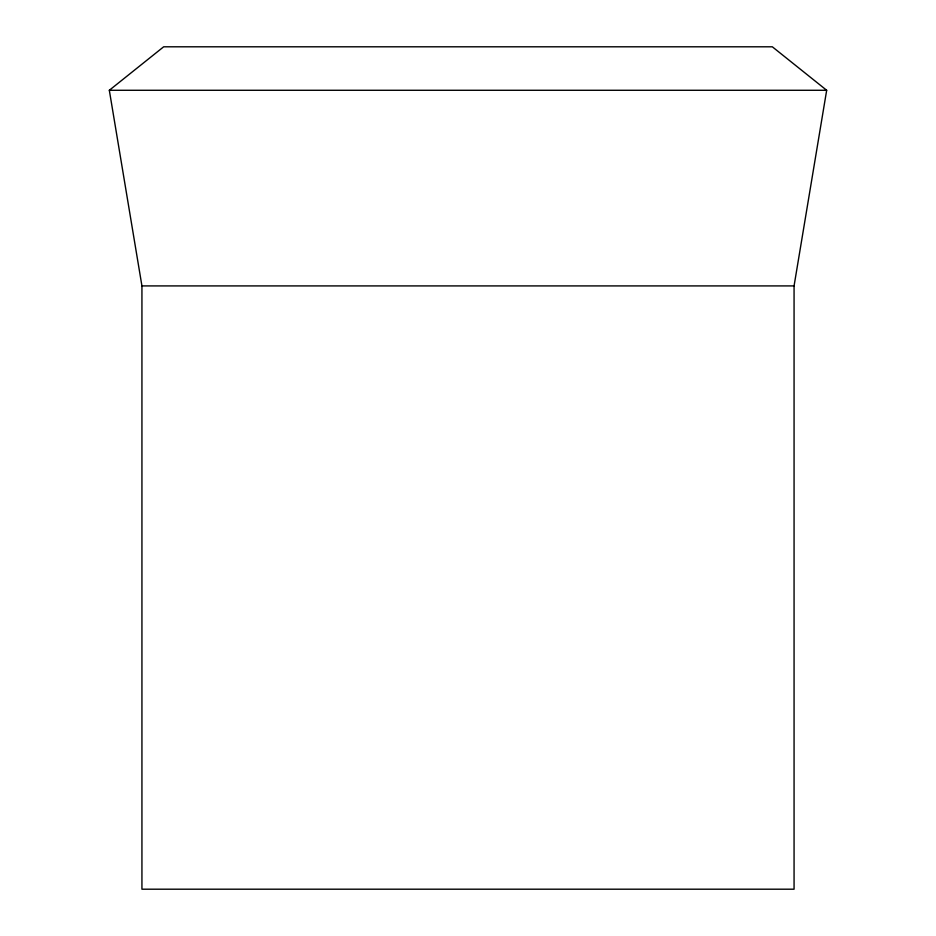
<?xml version="1.0" encoding="UTF-8"?>
<svg xmlns="http://www.w3.org/2000/svg" width="936" height="936" viewBox="0 0 936 936"><rect width="100%" height="100%" fill="white"/><g stroke="black" fill="none" stroke-linecap="round" stroke-linejoin="round"><path stroke-width="1.4" d="M794.067 285.913L826.675 90.277L772.329 46.8L163.671 46.8L109.325 90.277L141.933 285.913L141.933 889.2L794.067 889.2L794.067 285.913L141.933 285.913M109.325 90.277L826.675 90.277"/></g></svg>
